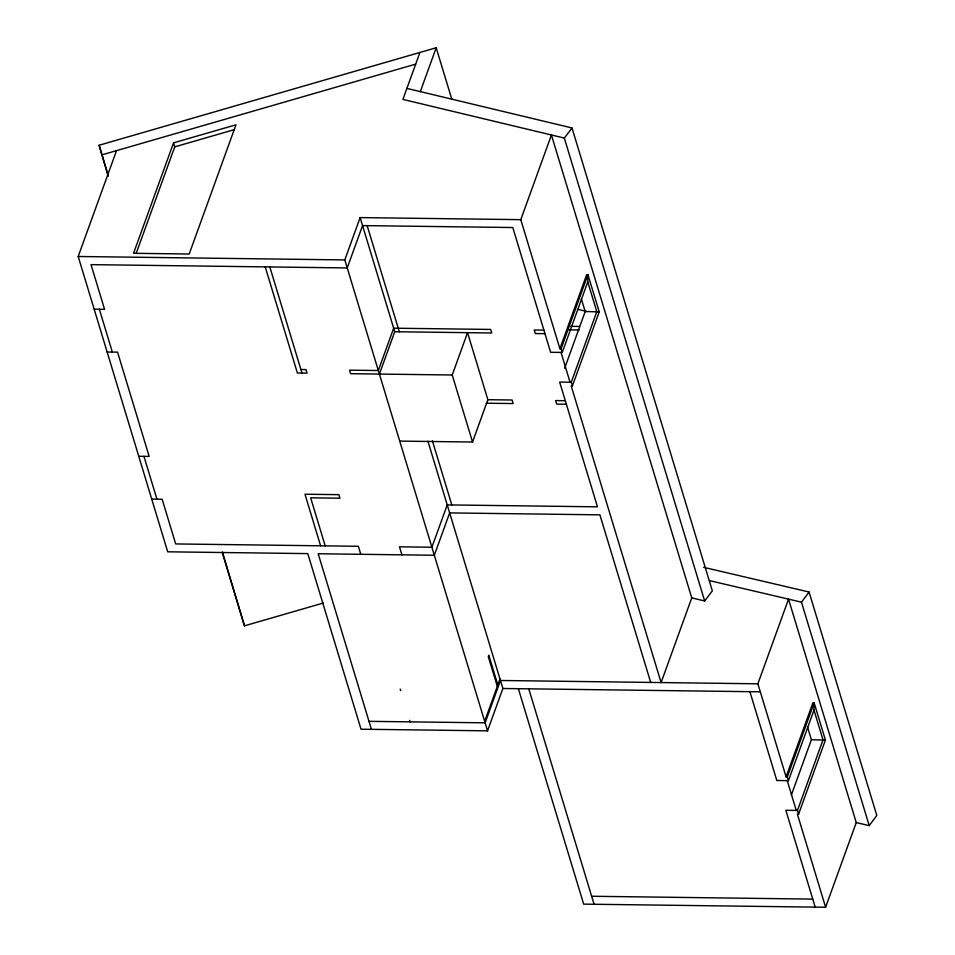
<?xml version="1.0" encoding="UTF-8"?>
<svg xmlns="http://www.w3.org/2000/svg" width="955" height="955" viewBox="0 0 955 955"><rect width="100%" height="100%" fill="white"/><g stroke="black" fill="none" stroke-linecap="round" stroke-linejoin="round"><path stroke-width="1.43" d="M572.391 385.951L571.269 382.227L596.803 311.676L587.779 281.88L587.922 274.622L586.716 274.61L559.893 348.694L561.11 348.718L587.922 274.622L599.215 311.867L572.391 385.951L571.186 385.939L661.099 682.562L691.754 597.89L551.429 134.989L520.785 219.662L559.893 348.694M798.595 814.161L797.473 810.437L823.007 739.886L813.982 710.09L814.126 702.832L812.92 702.82L786.096 776.904L787.302 776.928L814.126 702.832L825.418 740.077L798.595 814.161L797.389 814.149L825.609 907.25L583.672 904.134L518.362 688.698M427.924 441.222L502.879 688.495L487.551 730.838L361.026 729.202L307.796 553.614L167.71 551.811L78.191 256.489L116.51 150.651M173.535 142.856L133.545 253.302L189.197 254.018L235.969 124.807L173.535 142.856L174.741 146.867L136.279 253.111M487.551 730.838L344.803 259.927L360.131 217.585L520.785 219.662M419.913 52.465L402.915 99.404L564.333 138.081L704.659 600.982L691.754 597.89M420.319 91.608L436.196 47.75L99.105 145.244L108.213 176.329M379.41 374.074L394.737 331.731L360.131 217.585M472.546 442.034L452.228 375.005L467.556 332.674L487.874 399.703L472.546 442.034L399.727 441.103M94.163 309.181L104.573 309.325L91.023 264.631L347.238 267.937L362.566 225.595L512.799 227.529L550.617 352.288L562.232 352.443L587.779 281.88M564.656 368.248L585.2 311.521L581.32 298.748M484.674 721.335L500.002 679.005M786.096 776.904L757.876 683.804L788.532 599.131L856.253 822.577L825.609 907.25M749.902 691.683L776.821 780.498L788.436 780.653L813.982 710.09M791.361 795.073L811.392 739.731L807.524 726.958M856.253 822.577L869.205 825.609L801.472 602.163L809.076 592.028L703.596 567.306M869.205 825.609L876.809 815.475L809.076 592.028M564.333 138.081L572.009 127.958L406.902 88.397M704.659 600.982L712.335 590.859L572.009 127.958M101.719 154.925L415.688 64.128M174.741 146.867L234.345 129.629M222.396 553.029L244.468 625.835L323.291 603.035M78.191 256.489L344.803 259.927M585.2 311.521L599.215 311.867L598.009 311.855M570.827 326.335L579.53 326.455M568.989 329.845L579.16 329.976M543.908 330.132L534.227 330L535.301 333.546L544.983 333.665M394.737 331.731L491.753 332.985L490.679 329.439L393.663 328.198L378.335 370.528L349.542 370.158L350.616 373.692L452.228 375.005M107.151 352.013L117.549 352.144L149.159 456.418L138.762 456.287M300.921 369.537L305.994 369.597L307.068 373.13L297.387 373.011L265.215 266.875M571.269 382.227L559.654 382.084L597.472 506.83L447.227 504.897L431.899 547.239L399.476 546.821L401.912 554.831M487.874 399.703L512.071 400.014L513.145 403.547L486.31 403.213M565.3 400.706L555.619 400.575L556.693 404.108L566.375 404.24M151.738 499.119L162.147 499.25L175.684 543.932L358.352 546.284L360.775 554.294M757.876 683.804L500.456 680.485L485.128 722.828L369 721.335M502.879 688.495L760.299 691.814M811.392 739.731L825.418 740.077L824.201 740.065M797.473 810.437L785.858 810.294L815.2 907.119M591.646 896.256L812.777 899.109M709.529 580.628L801.472 602.163M577.93 309.348L586.609 311.437M787.302 776.928L788.436 780.653M787.23 780.629L796.255 810.425M561.11 348.718L562.232 352.443M561.027 352.419L570.051 382.215M650.701 682.431L599.895 514.841L449.65 512.907L434.334 555.249L318.194 553.745L371.423 729.334M436.196 47.75L451.775 99.117M528.772 688.83L594.07 904.266M367.162 225.655L399.333 331.791M432.388 440.84L451.822 504.956M497.83 684.998L488.805 655.202L488.292 656.622L497.316 686.406M400.193 689.092L400.646 690.572M409.671 720.368L410.125 721.861M269.811 266.934L301.983 373.071M325.201 545.866L310.65 497.818L339.92 498.2L338.846 494.666L304.979 494.224L320.605 545.806M99.105 145.244L108.19 175.207M222.384 551.942L244.468 625.835M99.368 309.253L112.356 352.085M143.954 456.359L156.942 499.179"/></g></svg>
